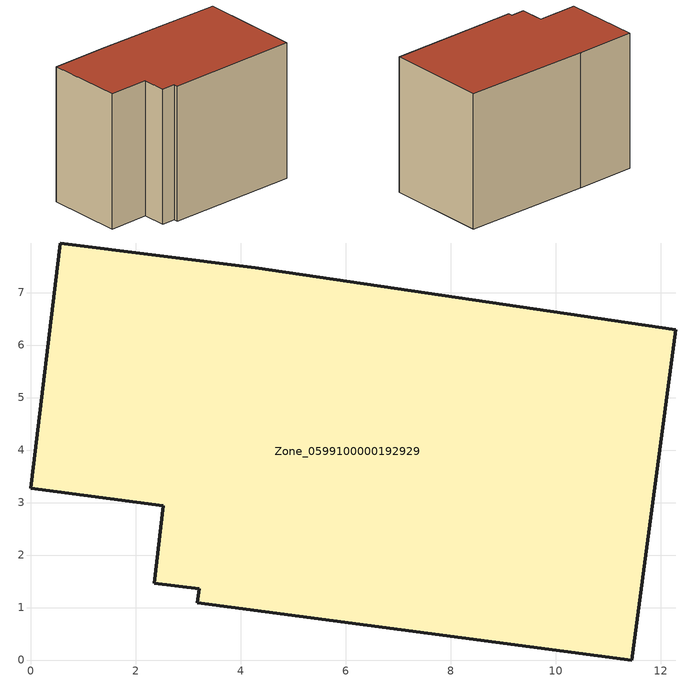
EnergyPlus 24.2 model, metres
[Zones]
Zone_0599100000192929
 floor ground (C_G): 2.35,1.46 2.52,2.94 0,3.27 0.56,7.95 4.28,7.47 12.29,6.29 11.45,0 3.17,1.09 3.21,1.36 z0
 wall outside (C_F): 11.45,0 12.29,6.29 4.28,7.47 0.56,7.95 0,3.27 2.52,2.94 2.35,1.46 3.21,1.36 3.17,1.09 11.45,0 z0:8.61
 roof outside (C_R): 2.52,2.94 2.35,1.46 3.21,1.36 3.17,1.09 11.45,0 12.29,6.29 4.28,7.47 0.56,7.95 0,3.27 z8.61
[BUILDING]
Pand.0599100000192929: North Axis=0; Terrain=City; Loads Convergence Tolerance Value=0.04; Temperature Convergence Tolerance Value=0.4; Solar Distribution=FullExterior; Maximum Number of Warmup Days=25; Minimum Number of Warmup Days=1
[Site:Location]
Rotterdam.The.Hague.AP_ZH_NLD Design_Conditions: Latitude=51.96; Longitude=4.45; Time Zone=1; Elevation=-4.5
[SITE:GROUNDTEMPERATURE:BUILDINGSURFACE]
18, 18, 18, 18, 18, 18, 18, 18, 18, 18, 18, 18
[MATERIAL] Thermal Absorptance=0.9; Solar Absorptance=0.7; Visible Absorptance=0.7
Name | Roughness | Thickness | Conductivity | Density | Specific Heat
G.TC.1946-1964 | MediumSmooth | 0.15 | 1 | 540 | 1210
F.TC.1946-1964 | Rough | 0.3 | 0.857143 | 1920 | 840
R.TC.1946-1964 | MediumRough | 0.2 | 0.235294 | 1500 | 1000
[CONSTRUCTION]
C_G: G.TC.1946-1964
C_F: F.TC.1946-1964
C_R: R.TC.1946-1964
[ZONE]
Zone_0599100000192929: Type=1; Multiplier=1; Ceiling Height=Autocalculate; Volume=Autocalculate; Floor Area=autocalculate; Part of Total Floor Area=Yes
[ZONEINFILTRATION:DESIGNFLOWRATE]
Infil_Zone_0599100000192929: Zone or ZoneList or Space or SpaceList=Zone_0599100000192929; Schedule=AlwaysOn; Design Flow Rate Calculation Method=Flow/Area; Flow Rate per Floor Area=0.003; Constant Term Coefficient=1; Temperature Term Coefficient=0; Velocity Term Coefficient=0; Velocity Squared Term Coefficient=0
[HVACTEMPLATE:ZONE:IDEALLOADSAIRSYSTEM]
Zone_0599100000192929: Maximum Heating Supply Air Temperature=50; Minimum Cooling Supply Air Temperature=13; Maximum Heating Supply Air Humidity Ratio=0.0156; Minimum Cooling Supply Air Humidity Ratio=0.0077; Heating Limit=NoLimit; Cooling Limit=NoLimit; Dehumidification Control Type=ConstantSensibleHeatRatio; Cooling Sensible Heat Ratio=0.7; Dehumidification Setpoint=60; Humidification Control Type=None; Humidification Setpoint=30; Outdoor Air Method=None; Outdoor Air Flow Rate per Person=0.00944; Outdoor Air Flow Rate per Zone Floor Area=0; Outdoor Air Flow Rate per Zone=0; Demand Controlled Ventilation Type=None; Outdoor Air Economizer Type=NoEconomizer; Heat Recovery Type=None; Sensible Heat Recovery Effectiveness=0.7; Latent Heat Recovery Effectiveness=0.65
[ZONECONTROL:THERMOSTAT]
ThermostatControl_Zone_0599100000192929: Zone or ZoneList=Zone_0599100000192929; Control Type Schedule=DualSetpointControlType; Control 1=Thermostat_Zone_0599100000192929; Temperature Difference Between Cutout And Setpoint=0
[THERMOSTATSETPOINT:DUALSETPOINT]
Thermostat_Zone_0599100000192929: Heating Setpoint Temperature Schedule=HeatingSetpoint_Zone_0599100000192929; Cooling Setpoint Temperature Schedule=CoolingSetpoint_Zone_0599100000192929
[SCHEDULE:COMPACT]
HeatingSetpoint_Zone_0599100000192929: Through: 12/31, For: AllDays, Until: 24:00, 21
CoolingSetpoint_Zone_0599100000192929: Through: 12/31, For: AllDays, Until: 24:00, 24
DualSetpointControlType: Through: 12/31, For: AllDays, Until: 24:00, 4
AlwaysOn: Through: 12/31, For: AllDays, Until: 24:00, 1
